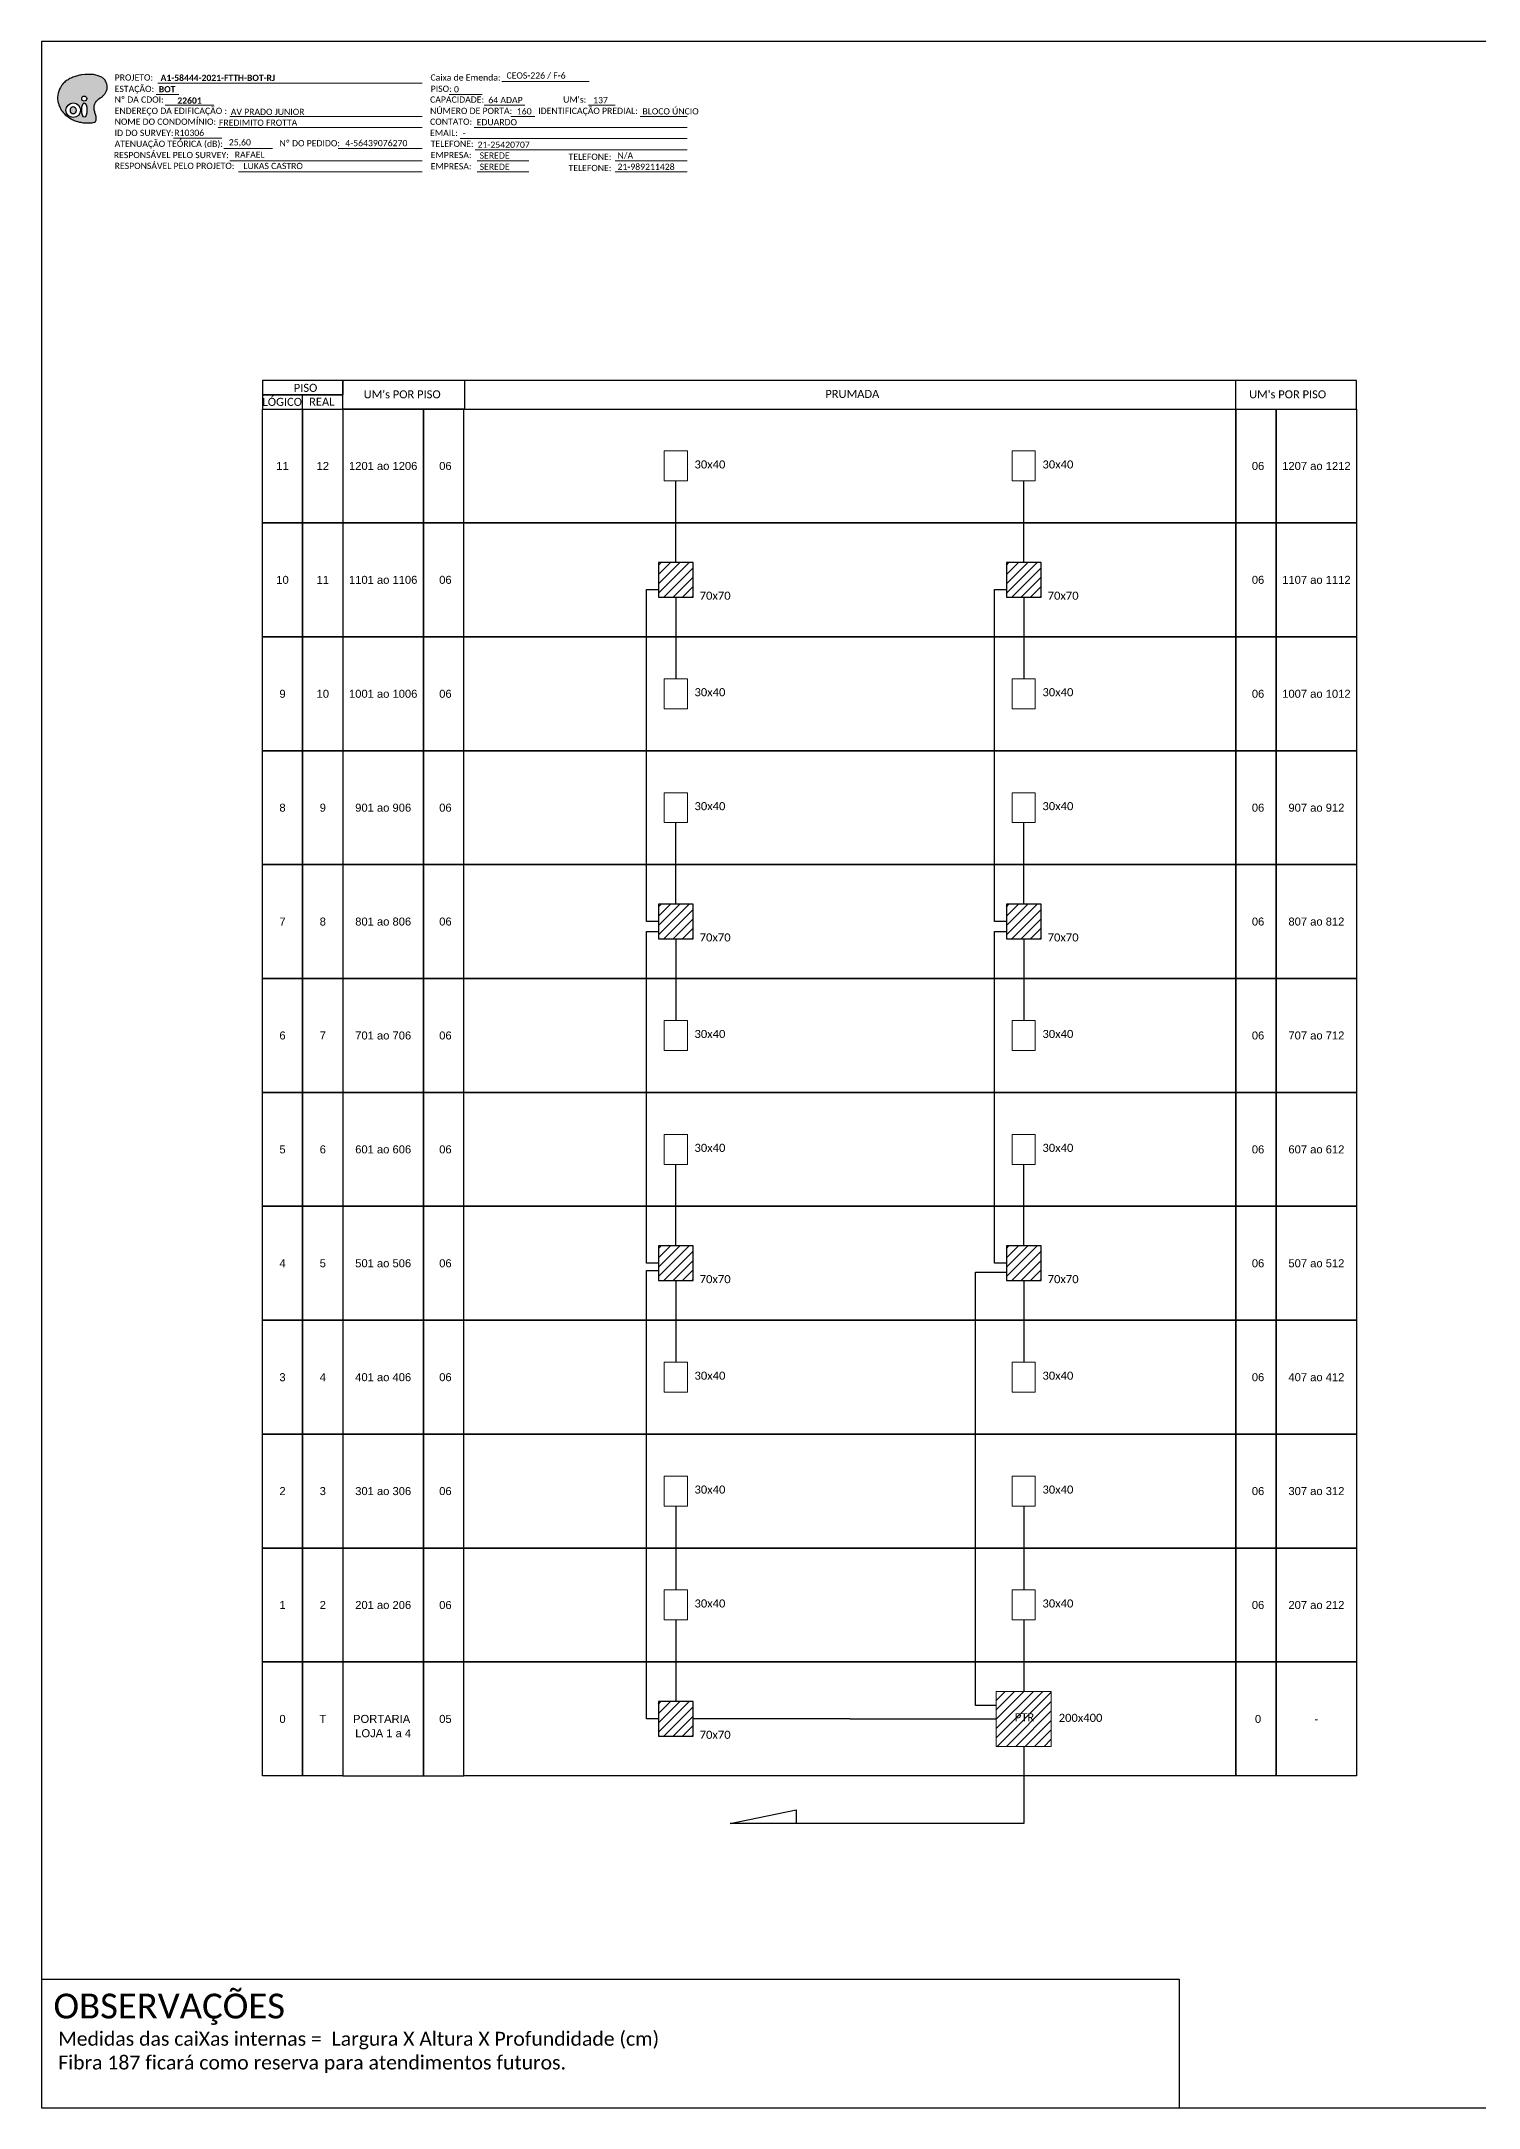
# Model space of a CAD drawing. Extents: x -89 to 2622484776, y -1852823961 to 1299.
# Drawn here: x 910 to 1323, y 705 to 1299 of the extents above; entities that cross this region are included whole.
import ezdxf
from ezdxf.enums import TextEntityAlignment as Align

# ---------------------------------------------------------------- set-up
doc = ezdxf.new("R2010")
doc.units = 0
doc.styles.add('ARIAL', font='arial.ttf')
doc.styles.add('WMF-Calibri0', font='CALIBRI.TTF')
doc.styles.add('WMF-Calibri1', font='CALIBRIB.TTF')

# ---------------------------------------------------------------- blocks, each defined once
blk = doc.blocks.new('OI')
h = blk.add_hatch(color=40)
edge = h.paths.add_edge_path()
edge.add_spline(control_points=[(4.35, -0.67), (3.92, -0.99), (3.26, -1.5), (2.81, -2.59), (2.9, -3.5), (3.06, -4.27), (3.31, -4.85), (3.37, -5.39), (3.4, -5.88), (3.2, -6.4), (2.54, -6.61), (1.65, -6.63), (0.55, -6.67), (-0.56, -6.42), (-1.61, -6.14), (-2.77, -5.61), (-3.92, -4.77), (-4.89, -3.7), (-5.34, -2.65), (-5.6, -1.94), (-5.85, -0.96), (-5.71, 0.47), (-5.1, 2.02), (-4.14, 3.02), (-3.3, 3.61), (-2.37, 4.16), (-1.36, 4.44), (-0.56, 4.7), (0.79, 4.85), (2.24, 4.97), (3.79, 4.57), (4.67, 4.21), (5.44, 3.65), (5.76, 2.99), (6.03, 2.21), (6.01, 1.46), (5.72, 0.64), (5.31, 0.08), (4.88, -0.38), (4.51, -0.55), (4.35, -0.67)], knot_values=[0, 0, 0, 0, 1.60434, 2.417191, 3.427595, 4.282808, 4.776746, 5.304182, 5.888771, 6.258406, 6.858137, 7.79129, 8.986195, 10.124242, 11.187857, 12.242908, 13.953784, 15.414161, 16.515391, 17.349188, 17.675853, 19.552021, 21.515531, 22.568638, 23.63245, 24.621084, 25.782718, 26.745347, 27.142653, 29.870543, 31.004649, 31.921532, 32.709589, 33.801391, 34.042471, 35.192333, 35.971461, 36.628871, 37.254359, 37.836911, 37.836911, 37.836911, 37.836911], degree=3, periodic=0)
h.paths.add_polyline_path([(1.13, -0.87, -1), (-0.04, -0.87, -1)], flags=16)
edge = h.paths.add_edge_path(flags=16)
edge.add_ellipse((0.56, -3.59), major_axis=(-0.02, 1.71), ratio=0.361305, start_angle=0, end_angle=360)
h.paths.add_polyline_path([(-0.36, -3.62, -1), (-3.8, -3.62, -1)], flags=16)
edge = h.paths.add_edge_path(flags=0)
edge.add_ellipse((-2.08, -3.62), major_axis=(0, 0.885), ratio=0.758294, start_angle=0, end_angle=360)
at = {"color": 40}
for centre, radius in [((-2.08, -3.62), 1.72), ((0.54, -0.87), 0.587)]:
    blk.add_circle(centre, radius, dxfattribs=at)
blk.add_ellipse((-2.08, -3.62), major_axis=(0, 0.885), ratio=0.758294, start_param=-3.141592653589792, end_param=3.141592653589792, dxfattribs=at)
blk.add_ellipse((0.56, -3.59), major_axis=(-0.02, 1.71), ratio=0.361305, dxfattribs=at)
at = {"color": 40, "start_tangent": (-0.800898, -0.598801), "end_tangent": (-0.800898, -0.598801)}
blk.add_spline([(4.35, -0.67), (3.2, -1.78), (2.9, -2.54), (2.92, -3.55), (3.12, -4.38), (3.28, -4.85), (3.37, -5.37), (3.35, -5.95), (3.2, -6.29), (2.66, -6.55), (1.73, -6.63), (0.54, -6.62), (-0.58, -6.41), (-1.6, -6.11), (-2.56, -5.67), (-3.95, -4.67), (-4.89, -3.56), (-5.37, -2.56), (-5.64, -1.78), (-5.72, -1.46), (-5.63, 0.42), (-4.84, 2.22), (-4.13, 2.99), (-3.27, 3.62), (-2.4, 4.09), (-1.3, 4.47), (-0.37, 4.72), (0.02, 4.77), (2.75, 4.8), (3.85, 4.53), (4.69, 4.16), (5.31, 3.68), (5.85, 2.73), (5.93, 2.5), (5.94, 1.35), (5.67, 0.62), (5.29, 0.08), (4.84, -0.36), (4.35, -0.67)], degree=3, dxfattribs=at)
blk = doc.blocks.new('CARIMBO')
at = {"color": 7, "lineweight": 0}
for points in [[(35.66, -16.79), (111.64, -16.79)], [(134.48, -16.3), (159.61, -16.3)], [(35.15, -20.06), (41.7, -20.06)], [(37.81, -23.14), (51.75, -23.14)], [(119.43, -20.02), (128.92, -20.02)], [(129.48, -23.14), (141.1, -23.14)], [(159.42, -23.14), (167.09, -23.14)], [(52.97, -29.48), (111.64, -29.48)], [(56.38, -26.37), (111.64, -26.37)], [(126.6, -29.48), (187.83, -29.48)], [(137.07, -26.37), (144.01, -26.37)], [(174.24, -26.37), (187.8, -26.37)], [(40.13, -32.55), (54.07, -32.55)], [(54.67, -35.52), (68.61, -35.52)], [(122.56, -32.72), (187.83, -32.72)], [(56.38, -39.07), (111.64, -39.07)], [(126.84, -35.96), (187.83, -35.96)], [(127.45, -39.07), (142.25, -39.07)], [(167.06, -39.07), (187.83, -39.07)], [(58.87, -42.31), (111.64, -42.31)], [(127.45, -42.31), (142.25, -42.31)], [(167.06, -42.31), (187.83, -42.31)]]:
    blk.add_lwpolyline(points, dxfattribs=at)
at = {"color": 7, "xscale": 1.213923925163967, "yscale": 1.213923925163967, "zscale": 1.213923925163967, "rotation": 0.1532896023949059}
blk.add_blockref('OI', (13.86, -20.16), dxfattribs=at)
at = {"color": 7, "lineweight": 0, "style": 'WMF-Calibri0'}
for s, height, p in [('PROJETO:', 1.793, (23.26, -16.04)), ('ESTAÇÃO:', 1.793, (23.26, -19.32)), ('Caixa de Emenda:', 1.7927, (114.02, -16.04)), ('PISO:', 1.793, (114.09, -19.28)), ('ENDEREÇO DA EDIFICAÇÃO :', 1.7927, (23.26, -25.63)), ('Nº DA CDOI:', 1.7927, (23.26, -22.39)), ('CAPACIDADE:', 1.7927, (113.91, -22.39)), ('NÚMERO DE PORTA:', 1.7927, (113.91, -25.63)), ('IDENTIFICAÇÃO PREDIAL:', 1.7927, (144.99, -25.63)), ("UM's:", 1.793, (152.15, -22.39)), ('NOME DO CONDOMÍNIO:', 1.7927, (23.26, -28.74)), ('CONTATO:', 1.793, (113.91, -28.74)), ('ATENUAÇÃO TEÓRICA (dB):', 1.7927, (23.26, -35.09)), ('ID DO SURVEY:', 1.7927, (23.26, -31.97)), ('EMAIL:', 1.793, (113.91, -31.97)), ('TELEFONE:', 1.793, (114.09, -35.09)), ('RESPONSÁVEL PELO SURVEY:', 1.7927, (23.02, -38.32)), ('RESPONSÁVEL PELO PROJETO:', 1.7927, (23.26, -41.44)), ('EMPRESA:', 1.793, (114.09, -38.32)), ('EMPRESA:', 1.793, (114.09, -41.56)), ('TELEFONE:', 1.793, (153.7, -38.83)), ('TELEFONE:', 1.793, (153.7, -42.06))]:
    blk.add_text(s, height=height, dxfattribs=at).set_placement(p)
at = {"color": 7, "lineweight": 0, "flags": 8}
for tag, p, style in [('EST', (35.94, -19.41), 'WMF-Calibri1'), ('PROJ', (36.46, -16.13), 'WMF-Calibri1'), ('PISO_PTR', (120.78, -19.42), 'WMF-Calibri0'), ('CEOS-XX', (135.87, -15.46), 'WMF-Calibri0'), ('CAPAC.', (130.66, -22.52), 'WMF-Calibri0'), ("UC'S", (160.78, -22.54), 'WMF-Calibri0'), ('NOME_DO_COND.', (53.23, -29.02), 'WMF-Calibri0'), ('LOGRADOURO', (56.65, -25.91), 'WMF-Calibri0'), ('NOME_DO_CONTATO', (127.3, -28.89), 'WMF-Calibri0'), ('N°', (138.85, -25.77), 'WMF-Calibri0'), ('N°PREDIO', (174.94, -25.77), 'WMF-Calibri0'), ('_ID_', (40.39, -31.94), 'WMF-Calibri0'), ('O_POTEN', (56.06, -34.68), 'WMF-Calibri0'), ('EMAIL', (123.26, -32.12), 'WMF-Calibri0'), ('TELEFONE', (127.55, -35.36), 'WMF-Calibri0'), ('RES_SURVEY', (57.78, -38.23), 'WMF-Calibri0'), ('RES_PROJ', (60.27, -41.47), 'WMF-Calibri0'), ('EMP_RESP_SURVEY', (128.16, -38.47), 'WMF-Calibri0'), ('EMP_RESP_PROJ', (128.16, -41.71), 'WMF-Calibri0'), ('CONT_RESP_SURVEY', (167.76, -38.47), 'WMF-Calibri0'), ('CONT_RESP_PROJ', (167.76, -41.71), 'WMF-Calibri0')]:
    blk.add_attdef(tag, p, '', height=1.79, dxfattribs=dict(at, style=style))
at = {"color": 7, "lineweight": 0, "style": 'WMF-Calibri1', "flags": 8}
blk.add_attdef("N° CDO'S", text='', height=1.79, dxfattribs=at).set_placement((44.78, -22.68), align=Align.CENTER)

msp = doc.modelspace()

# ---------------------------------------------------------------- hatches: boundary and pattern name
h = msp.add_hatch()
h.set_pattern_fill('ANSI31', color=1, scale=0.6)
h.set_pattern_definition([(45, (-190.055, 170.6281), (-1.3470384, 1.3470384), [])])
h.paths.add_polyline_path([(1086.84, 1139.22), (1096.84, 1139.22), (1096.84, 1149.22), (1086.84, 1149.22)])
h = msp.add_hatch()
h.set_pattern_fill('ANSI31', color=1, scale=0.6)
h.set_pattern_definition([(45, (-90.055, 170.6281), (-1.3470384, 1.3470384), [])])
h.paths.add_polyline_path([(1186.84, 1139.22), (1196.84, 1139.22), (1196.84, 1149.22), (1186.84, 1149.22)])
h = msp.add_hatch()
h.set_pattern_fill('ANSI31', color=1, scale=0.6)
h.set_pattern_definition([(45, (-190.055, 72.3969), (-1.3470384, 1.3470384), [])])
h.paths.add_polyline_path([(1086.84, 1040.99), (1096.84, 1040.99), (1096.84, 1050.99), (1086.84, 1050.99)])
h = msp.add_hatch()
h.set_pattern_fill('ANSI31', color=1, scale=0.6)
h.set_pattern_definition([(45, (-90.055, 72.3969), (-1.3470384, 1.3470384), [])])
h.paths.add_polyline_path([(1186.84, 1040.99), (1196.84, 1040.99), (1196.84, 1050.99), (1186.84, 1050.99)])
h = msp.add_hatch()
h.set_pattern_fill('ANSI31', color=1, scale=0.6)
h.set_pattern_definition([(45, (-190.055, -25.8344), (-1.3470384, 1.3470384), [])])
h.paths.add_polyline_path([(1086.84, 942.76), (1096.84, 942.76), (1096.84, 952.76), (1086.84, 952.76)])
h = msp.add_hatch()
h.set_pattern_fill('ANSI31', color=1, scale=0.6)
h.set_pattern_definition([(45, (-90.055, -25.8344), (-1.3470384, 1.3470384), [])])
h.paths.add_polyline_path([(1186.84, 942.76), (1196.84, 942.76), (1196.84, 952.76), (1186.84, 952.76)])
h = msp.add_hatch()
h.set_pattern_fill('ANSI31', color=1, scale=0.6)
h.set_pattern_definition([(45, (-190.055, -156.8093), (-1.3470384, 1.3470384), [])])
h.paths.add_polyline_path([(1086.84, 811.78), (1096.84, 811.78), (1096.84, 821.78), (1086.84, 821.78)])
h = msp.add_hatch()
h.set_pattern_fill('ANSI31', color=1, scale=0.6)
h.set_pattern_definition([(45, (561.7806, 3457.0917), (-1.3470384, 1.3470384), [])])
h.paths.add_polyline_path([(1199.74, 808.88), (1199.74, 824.68), (1183.93, 824.68), (1183.93, 808.88)])
h.paths.add_polyline_path([(1188.67, 815.51), (1195.47, 815.51), (1195.47, 818.99), (1188.67, 818.99)], flags=24)

# ---------------------------------------------------------------- linework, layer by layer
for points in [[(909.5, 705.02), (1748.06, 705.02), (1748.06, 1299.02), (909.5, 1299.02), (909.5, 705.02)], [(996.17, 1193.33), (1287.5, 1193.33), (1287.5, 1201.56), (996.17, 1201.56), (996.17, 1201.56), (996.17, 1197.45)], [(1031.23, 1193.33), (1031.23, 1201.56)], [(1252.77, 1193.33), (1252.77, 1201.56)], [(984.6, 1193.33), (984.6, 1197.45)]]:
    msp.add_lwpolyline(points)
at = {"color": 7, "lineweight": 0}
msp.add_lwpolyline([(994.81, 1268.26), (1018.96, 1268.26)], dxfattribs=at)
for points in [[(973.03, 1197.45), (996.17, 1197.45), (996.17, 1201.56), (973.03, 1201.56)], [(973.03, 1193.33), (996.17, 1193.33), (996.17, 1197.45), (973.03, 1197.45)], [(973.03, 1193.33), (984.6, 1193.33), (984.6, 1160.59), (973.03, 1160.59)], [(984.6, 1193.33), (996.17, 1193.33), (996.17, 1160.59), (984.6, 1160.59)], [(1019.32, 1193.33), (996.17, 1193.33), (996.17, 1160.59), (1019.32, 1160.59)], [(1030.89, 1193.33), (1019.32, 1193.33), (1019.32, 1160.59), (1030.89, 1160.59)], [(1030.89, 1193.33), (1252.78, 1193.33), (1252.78, 1160.59), (1030.89, 1160.59)], [(1252.78, 1193.33), (1264.35, 1193.33), (1264.35, 1160.59), (1252.78, 1160.59)], [(1264.35, 1193.33), (1287.5, 1193.33), (1287.5, 1160.59), (1264.35, 1160.59)], [(973.03, 1160.59), (984.6, 1160.59), (984.6, 1127.85), (973.03, 1127.85)], [(984.6, 1160.59), (996.17, 1160.59), (996.17, 1127.85), (984.6, 1127.85)], [(984.6, 1160.59), (996.17, 1160.59), (996.17, 1127.85), (984.6, 1127.85)], [(1019.32, 1160.59), (996.17, 1160.59), (996.17, 1127.85), (1019.32, 1127.85)], [(1030.89, 1160.59), (1019.32, 1160.59), (1019.32, 1127.85), (1030.89, 1127.85)], [(1030.89, 1160.59), (1252.78, 1160.59), (1252.78, 1127.85), (1030.89, 1127.85)], [(1252.78, 1160.59), (1264.35, 1160.59), (1264.35, 1127.85), (1252.78, 1127.85)], [(1264.35, 1160.59), (1287.5, 1160.59), (1287.5, 1127.85), (1264.35, 1127.85)], [(973.03, 1127.85), (984.6, 1127.85), (984.6, 1095.1), (973.03, 1095.1)], [(984.6, 1127.85), (996.17, 1127.85), (996.17, 1095.1), (984.6, 1095.1)], [(984.6, 1127.85), (996.17, 1127.85), (996.17, 1095.1), (984.6, 1095.1)], [(1019.32, 1127.85), (996.17, 1127.85), (996.17, 1095.1), (1019.32, 1095.1)], [(1030.89, 1127.85), (1019.32, 1127.85), (1019.32, 1095.1), (1030.89, 1095.1)], [(1030.89, 1127.85), (1252.78, 1127.85), (1252.78, 1095.1), (1030.89, 1095.1)], [(1252.78, 1127.85), (1264.35, 1127.85), (1264.35, 1095.1), (1252.78, 1095.1)], [(1264.35, 1127.85), (1287.5, 1127.85), (1287.5, 1095.1), (1264.35, 1095.1)], [(973.03, 1095.1), (984.6, 1095.1), (984.6, 1062.36), (973.03, 1062.36)], [(984.6, 1095.1), (996.17, 1095.1), (996.17, 1062.36), (984.6, 1062.36)], [(984.6, 1095.1), (996.17, 1095.1), (996.17, 1062.36), (984.6, 1062.36)], [(1019.32, 1095.1), (996.17, 1095.1), (996.17, 1062.36), (1019.32, 1062.36)], [(1030.89, 1095.1), (1019.32, 1095.1), (1019.32, 1062.36), (1030.89, 1062.36)], [(1030.89, 1095.1), (1252.78, 1095.1), (1252.78, 1062.36), (1030.89, 1062.36)], [(1252.78, 1095.1), (1264.35, 1095.1), (1264.35, 1062.36), (1252.78, 1062.36)], [(1264.35, 1095.1), (1287.5, 1095.1), (1287.5, 1062.36), (1264.35, 1062.36)], [(973.03, 1062.36), (984.6, 1062.36), (984.6, 1029.62), (973.03, 1029.62)], [(984.6, 1062.36), (996.17, 1062.36), (996.17, 1029.62), (984.6, 1029.62)], [(984.6, 1062.36), (996.17, 1062.36), (996.17, 1029.62), (984.6, 1029.62)], [(1019.32, 1062.36), (996.17, 1062.36), (996.17, 1029.62), (1019.32, 1029.62)], [(1030.89, 1062.36), (1019.32, 1062.36), (1019.32, 1029.62), (1030.89, 1029.62)], [(1030.89, 1062.36), (1252.78, 1062.36), (1252.78, 1029.62), (1030.89, 1029.62)], [(1252.78, 1062.36), (1264.35, 1062.36), (1264.35, 1029.62), (1252.78, 1029.62)], [(1264.35, 1062.36), (1287.5, 1062.36), (1287.5, 1029.62), (1264.35, 1029.62)], [(973.03, 1029.62), (984.6, 1029.62), (984.6, 996.87), (973.03, 996.87)], [(984.6, 1029.62), (996.17, 1029.62), (996.17, 996.87), (984.6, 996.87)], [(984.6, 1029.62), (996.17, 1029.62), (996.17, 996.87), (984.6, 996.87)], [(1019.32, 1029.62), (996.17, 1029.62), (996.17, 996.87), (1019.32, 996.87)], [(1030.89, 1029.62), (1019.32, 1029.62), (1019.32, 996.87), (1030.89, 996.87)], [(1030.89, 1029.62), (1252.78, 1029.62), (1252.78, 996.87), (1030.89, 996.87)], [(1252.78, 1029.62), (1264.35, 1029.62), (1264.35, 996.87), (1252.78, 996.87)], [(1264.35, 1029.62), (1287.5, 1029.62), (1287.5, 996.87), (1264.35, 996.87)], [(973.03, 996.87), (984.6, 996.87), (984.6, 964.13), (973.03, 964.13)], [(984.6, 996.87), (996.17, 996.87), (996.17, 964.13), (984.6, 964.13)], [(984.6, 996.87), (996.17, 996.87), (996.17, 964.13), (984.6, 964.13)], [(1019.32, 996.87), (996.17, 996.87), (996.17, 964.13), (1019.32, 964.13)], [(1030.89, 996.87), (1019.32, 996.87), (1019.32, 964.13), (1030.89, 964.13)], [(1030.89, 996.87), (1252.78, 996.87), (1252.78, 964.13), (1030.89, 964.13)], [(1252.78, 996.87), (1264.35, 996.87), (1264.35, 964.13), (1252.78, 964.13)], [(1264.35, 996.87), (1287.5, 996.87), (1287.5, 964.13), (1264.35, 964.13)], [(973.03, 964.13), (984.6, 964.13), (984.6, 931.38), (973.03, 931.38)], [(984.6, 964.13), (996.17, 964.13), (996.17, 931.38), (984.6, 931.38)], [(984.6, 964.13), (996.17, 964.13), (996.17, 931.38), (984.6, 931.38)], [(1019.32, 964.13), (996.17, 964.13), (996.17, 931.38), (1019.32, 931.38)], [(1030.89, 964.13), (1019.32, 964.13), (1019.32, 931.38), (1030.89, 931.38)], [(1030.89, 964.13), (1252.78, 964.13), (1252.78, 931.38), (1030.89, 931.38)], [(1252.78, 964.13), (1264.35, 964.13), (1264.35, 931.38), (1252.78, 931.38)], [(1264.35, 964.13), (1287.5, 964.13), (1287.5, 931.38), (1264.35, 931.38)], [(973.03, 931.38), (984.6, 931.38), (984.6, 898.64), (973.03, 898.64)], [(984.6, 931.38), (996.17, 931.38), (996.17, 898.64), (984.6, 898.64)], [(984.6, 931.38), (996.17, 931.38), (996.17, 898.64), (984.6, 898.64)], [(1019.32, 931.38), (996.17, 931.38), (996.17, 898.64), (1019.32, 898.64)], [(1030.89, 931.38), (1019.32, 931.38), (1019.32, 898.64), (1030.89, 898.64)], [(1030.89, 931.38), (1252.78, 931.38), (1252.78, 898.64), (1030.89, 898.64)], [(1252.78, 931.38), (1264.35, 931.38), (1264.35, 898.64), (1252.78, 898.64)], [(1264.35, 931.38), (1287.5, 931.38), (1287.5, 898.64), (1264.35, 898.64)], [(973.03, 898.64), (984.6, 898.64), (984.6, 865.9), (973.03, 865.9)], [(984.6, 898.64), (996.17, 898.64), (996.17, 865.9), (984.6, 865.9)], [(984.6, 898.64), (996.17, 898.64), (996.17, 865.9), (984.6, 865.9)], [(1019.32, 898.64), (996.17, 898.64), (996.17, 865.9), (1019.32, 865.9)], [(1030.89, 898.64), (1019.32, 898.64), (1019.32, 865.9), (1030.89, 865.9)], [(1030.89, 898.64), (1252.78, 898.64), (1252.78, 865.9), (1030.89, 865.9)], [(1252.78, 898.64), (1264.35, 898.64), (1264.35, 865.9), (1252.78, 865.9)], [(1264.35, 898.64), (1287.5, 898.64), (1287.5, 865.9), (1264.35, 865.9)], [(973.03, 865.9), (984.6, 865.9), (984.6, 833.15), (973.03, 833.15)], [(984.6, 865.9), (996.17, 865.9), (996.17, 833.15), (984.6, 833.15)], [(984.6, 865.9), (996.17, 865.9), (996.17, 833.15), (984.6, 833.15)], [(1019.32, 865.9), (996.17, 865.9), (996.17, 833.15), (1019.32, 833.15)], [(1030.89, 865.9), (1019.32, 865.9), (1019.32, 833.15), (1030.89, 833.15)], [(1030.89, 865.9), (1252.78, 865.9), (1252.78, 833.15), (1030.89, 833.15)], [(1252.78, 865.9), (1264.35, 865.9), (1264.35, 833.15), (1252.78, 833.15)], [(1264.35, 865.9), (1287.5, 865.9), (1287.5, 833.15), (1264.35, 833.15)], [(973.03, 833.15), (984.6, 833.15), (984.6, 800.41), (973.03, 800.41)], [(984.6, 833.15), (996.17, 833.15), (996.17, 800.41), (984.6, 800.41)], [(984.6, 833.15), (996.17, 833.15), (996.17, 800.41), (984.6, 800.41)], [(1019.32, 833.15), (996.17, 833.15), (996.17, 800.41), (1019.32, 800.41)], [(1030.89, 833.15), (1019.32, 833.15), (1019.32, 800.41), (1030.89, 800.41)], [(1030.89, 833.15), (1252.78, 833.15), (1252.78, 800.41), (1030.89, 800.41)], [(1252.78, 833.15), (1264.35, 833.15), (1264.35, 800.41), (1252.78, 800.41)], [(1264.35, 833.15), (1287.5, 833.15), (1287.5, 800.41), (1264.35, 800.41)]]:
    msp.add_lwpolyline(points, close=True)
at = {"color": 0, "lineweight": 0}
for points in [[(1088.53, 1181.27), (1095.15, 1181.27), (1095.15, 1172.65), (1088.53, 1172.65)], [(1188.53, 1181.27), (1195.15, 1181.27), (1195.15, 1172.65), (1188.53, 1172.65)], [(1088.53, 1115.78), (1095.15, 1115.78), (1095.15, 1107.16), (1088.53, 1107.16)], [(1188.53, 1115.78), (1195.15, 1115.78), (1195.15, 1107.16), (1188.53, 1107.16)], [(1088.53, 1083.04), (1095.15, 1083.04), (1095.15, 1074.42), (1088.53, 1074.42)], [(1188.53, 1083.04), (1195.15, 1083.04), (1195.15, 1074.42), (1188.53, 1074.42)], [(1088.53, 1017.55), (1095.15, 1017.55), (1095.15, 1008.93), (1088.53, 1008.93)], [(1188.53, 1017.55), (1195.15, 1017.55), (1195.15, 1008.93), (1188.53, 1008.93)], [(1088.53, 984.81), (1095.15, 984.81), (1095.15, 976.19), (1088.53, 976.19)], [(1188.53, 984.81), (1195.15, 984.81), (1195.15, 976.19), (1188.53, 976.19)], [(1088.53, 919.32), (1095.15, 919.32), (1095.15, 910.7), (1088.53, 910.7)], [(1188.53, 919.32), (1195.15, 919.32), (1195.15, 910.7), (1188.53, 910.7)], [(1088.53, 886.58), (1095.15, 886.58), (1095.15, 877.96), (1088.53, 877.96)], [(1188.53, 886.58), (1195.15, 886.58), (1195.15, 877.96), (1188.53, 877.96)], [(1088.53, 853.84), (1095.15, 853.84), (1095.15, 845.22), (1088.53, 845.22)], [(1188.53, 853.84), (1195.15, 853.84), (1195.15, 845.22), (1188.53, 845.22)]]:
    msp.add_lwpolyline(points, close=True, dxfattribs=at)
at = {"color": 3, "ltscale": 0.5}
for points in [[(1091.84, 1149.22), (1091.84, 1172.65)], [(1191.84, 1149.22), (1191.84, 1172.65)], [(1086.84, 1045.99), (1083.45, 1045.99), (1083.45, 1141.4), (1086.84, 1141.4)], [(1186.84, 1045.99), (1183.45, 1045.99), (1183.45, 1141.4), (1186.84, 1141.4)], [(1091.84, 1139.22), (1091.84, 1115.78)], [(1191.84, 1139.22), (1191.84, 1115.78)], [(1091.84, 1050.99), (1091.84, 1074.42)], [(1191.84, 1050.99), (1191.84, 1074.42)], [(1086.84, 947.76), (1083.45, 947.76), (1083.45, 1043.17), (1086.84, 1043.17)], [(1091.84, 1040.99), (1091.84, 1017.55)], [(1186.84, 947.76), (1183.45, 947.76), (1183.45, 1043.17), (1186.84, 1043.17)], [(1191.84, 1040.99), (1191.84, 1017.55)], [(1091.84, 952.76), (1091.84, 976.19)], [(1191.84, 952.76), (1191.84, 976.19)], [(1086.84, 816.78), (1083.45, 816.78), (1083.45, 945.67), (1086.84, 945.67)], [(1183.93, 820.67), (1177.95, 820.67), (1177.95, 945.17), (1183.45, 945.17), (1186.84, 945.17)], [(1091.84, 942.76), (1091.84, 919.32)], [(1191.84, 942.76), (1191.84, 919.32)], [(1091.84, 877.96), (1091.84, 853.84)], [(1191.84, 877.96), (1191.84, 853.84)], [(1091.84, 845.22), (1091.84, 821.78)], [(1191.84, 845.22), (1191.84, 824.68)], [(1141.84, 816.78), (1096.84, 816.78)], [(1141.84, 816.78), (1183.93, 816.78)], [(1191.84, 808.88), (1191.84, 786.67), (1107.45, 786.67), (1126.45, 790.67), (1126.45, 786.67)]]:
    msp.add_lwpolyline(points, dxfattribs=at)
at = {"color": 1}
for points in [[(1086.84, 1139.22), (1096.84, 1139.22), (1096.84, 1149.22), (1086.84, 1149.22)], [(1186.84, 1139.22), (1196.84, 1139.22), (1196.84, 1149.22), (1186.84, 1149.22)], [(1086.84, 1040.99), (1096.84, 1040.99), (1096.84, 1050.99), (1086.84, 1050.99)], [(1186.84, 1040.99), (1196.84, 1040.99), (1196.84, 1050.99), (1186.84, 1050.99)], [(1086.84, 942.76), (1096.84, 942.76), (1096.84, 952.76), (1086.84, 952.76)], [(1186.84, 942.76), (1196.84, 942.76), (1196.84, 952.76), (1186.84, 952.76)], [(1086.84, 811.78), (1096.84, 811.78), (1096.84, 821.78), (1086.84, 821.78)]]:
    msp.add_lwpolyline(points, close=True, dxfattribs=at)
at = {"color": 1, "lineweight": 0}
msp.add_lwpolyline([(1183.93, 824.68), (1199.74, 824.68), (1199.74, 808.88), (1183.93, 808.88)], close=True, dxfattribs=at)
at = {"color": 7}
msp.add_lwpolyline([(909.57, 742), (1236.53, 742), (1236.53, 705.02)], dxfattribs=at)

# ---------------------------------------------------------------- block references
ref = msp.add_blockref('CARIMBO', (907.31, 1303.77))
ref.add_attrib('PROJ', 'A1-58444-2021-FTTH-BOT-RJ', (943.77, 1287.63), dxfattribs={"color": 7, "lineweight": 0, "height": 1.7927, "style": 'WMF-Calibri1'})
ref.add_attrib('EST', 'BOT', (943.25, 1284.35), dxfattribs={"color": 7, "lineweight": 0, "height": 1.793, "style": 'WMF-Calibri1'})
ref.add_attrib("N° CDO'S", '22601', dxfattribs={"color": 7, "lineweight": 0, "height": 1.793, "style": 'WMF-Calibri1'}).set_placement((952.09, 1281.09), align=Align.CENTER)
ref.add_attrib('LOGRADOURO', 'AV PRADO JUNIOR', (963.95, 1277.86), dxfattribs={"color": 7, "lineweight": 0, "height": 1.7927, "style": 'WMF-Calibri0'})
ref.add_attrib('NOME_DO_COND.', 'FREDIMITO FROTTA', (960.54, 1274.74), dxfattribs={"color": 7, "lineweight": 0, "height": 1.7927, "style": 'WMF-Calibri0'})
ref.add_attrib('_ID_', 'R10306', (947.7, 1271.83), dxfattribs={"color": 7, "lineweight": 0, "height": 1.793, "style": 'WMF-Calibri0'})
ref.add_attrib('O_POTEN', '25,60', (963.37, 1269.09), dxfattribs={"color": 7, "lineweight": 0, "height": 1.793, "style": 'WMF-Calibri0'})
ref.add_attrib('RES_SURVEY', 'RAFAEL', (965.09, 1265.54), dxfattribs={"color": 7, "lineweight": 0, "height": 1.793, "style": 'WMF-Calibri0'})
ref.add_attrib('RES_PROJ', 'LUKAS CASTRO', (967.58, 1262.3), dxfattribs={"color": 7, "lineweight": 0, "height": 1.7927, "style": 'WMF-Calibri0'})
ref.add_attrib('CEOS-XX', 'CEOS-226 / F-6', (1043.18, 1288.31), dxfattribs={"color": 7, "lineweight": 0, "height": 1.7927, "style": 'WMF-Calibri0'})
ref.add_attrib('CAPAC.', '64 ADAP', (1037.96, 1281.25), dxfattribs={"color": 7, "lineweight": 0, "height": 1.793, "style": 'WMF-Calibri0'})
ref.add_attrib("UC'S", '137', (1068.08, 1281.23), dxfattribs={"color": 7, "lineweight": 0, "height": 1.793, "style": 'WMF-Calibri0'})
ref.add_attrib('PISO_PTR', '0', (1028.09, 1284.34), dxfattribs={"color": 7, "lineweight": 0, "height": 1.79, "style": 'WMF-Calibri0'})
ref.add_attrib('N°', '160', (1046.15, 1278), dxfattribs={"color": 7, "lineweight": 0, "height": 1.793, "style": 'WMF-Calibri0'})
ref.add_attrib('N°PREDIO', 'BLOCO ÚNCIO', (1082.25, 1278), dxfattribs={"color": 7, "lineweight": 0, "height": 1.7927, "style": 'WMF-Calibri0'})
ref.add_attrib('NOME_DO_CONTATO', 'EDUARDO', (1034.61, 1274.88), dxfattribs={"color": 7, "lineweight": 0, "height": 1.793, "style": 'WMF-Calibri0'})
ref.add_attrib('EMAIL', '-', (1030.57, 1271.65), dxfattribs={"color": 7, "lineweight": 0, "height": 1.79, "style": 'WMF-Calibri0'})
ref.add_attrib('TELEFONE', '21-25420707', (1034.86, 1268.41), dxfattribs={"color": 7, "lineweight": 0, "height": 1.7927, "style": 'WMF-Calibri0'})
ref.add_attrib('EMP_RESP_SURVEY', 'SEREDE', (1035.46, 1265.3), dxfattribs={"color": 7, "lineweight": 0, "height": 1.793, "style": 'WMF-Calibri0'})
ref.add_attrib('EMP_RESP_PROJ', 'SEREDE', (1035.46, 1262.06), dxfattribs={"color": 7, "lineweight": 0, "height": 1.793, "style": 'WMF-Calibri0'})
ref.add_attrib('CONT_RESP_SURVEY', 'N/A', (1075.07, 1265.3), dxfattribs={"color": 7, "lineweight": 0, "height": 1.793, "style": 'WMF-Calibri0'})
ref.add_attrib('CONT_RESP_PROJ', '21-989211428', (1075.07, 1262.06), dxfattribs={"color": 7, "lineweight": 0, "height": 1.7927, "style": 'WMF-Calibri0'})

# ---------------------------------------------------------------- texts
at = {"color": 7, "lineweight": 0, "style": 'WMF-Calibri0'}
msp.add_text('Nº DO PEDIDO:', height=1.7927, dxfattribs=at).set_placement((977.94, 1268.84))
at = {"style": 'WMF-Calibri0'}
for s, height, p in [('     PISO', 2.3, (977.99, 1198.26)), ('  LÓGICO', 2.3, (971.45, 1194.23)), ('    REAL', 2.3, (983.21, 1194.28)), ("UM's POR PISO", 2.3, (1002.13, 1196.4)), ('PRUMADA', 2.3, (1134.8, 1196.51)), ("UM's POR PISO", 2.3, (1256.6, 1196.4)), ('30x40', 2.317, (1097.2, 1176.24)), ('30x40', 2.317, (1197.2, 1176.24)), ('70x70', 2.317, (1098.7, 1138.5)), ('70x70', 2.317, (1198.7, 1138.5)), ('30x40', 2.317, (1097.2, 1110.76)), ('30x40', 2.317, (1197.2, 1110.76)), ('30x40', 2.317, (1097.2, 1078.01)), ('30x40', 2.317, (1197.2, 1078.01)), ('70x70', 2.317, (1098.7, 1040.27)), ('70x70', 2.317, (1198.7, 1040.27)), ('30x40', 2.317, (1097.2, 1012.52)), ('30x40', 2.317, (1197.2, 1012.52)), ('30x40', 2.317, (1097.2, 979.78)), ('30x40', 2.317, (1197.2, 979.78)), ('70x70', 2.317, (1098.7, 942.04)), ('70x70', 2.317, (1198.7, 942.04)), ('30x40', 2.317, (1097.2, 914.29)), ('30x40', 2.317, (1197.2, 914.29)), ('30x40', 2.317, (1097.2, 881.55)), ('30x40', 2.317, (1197.2, 881.55)), ('30x40', 2.317, (1097.2, 848.81)), ('30x40', 2.317, (1197.2, 848.81)), ('PTR', 2.317, (1189.25, 816.1)), ('200x400', 2.317, (1201.88, 815.93)), ('70x70', 2.317, (1098.7, 811.06))]:
    msp.add_text(s, height=height, dxfattribs=at).set_placement(p)
at = {"style": 'ARIAL'}
for s, p in [('11', (978.81, 1176.96)), ('12', (990.39, 1176.96)), ('1201 ao 1206', (1007.74, 1176.96)), ('06', (1025.63, 1176.96)), ('06', (1259.16, 1176.96)), ('1207 ao 1212', (1275.93, 1176.96)), ('10', (978.81, 1144.22)), ('11', (990.39, 1144.22)), ('1101 ao 1106', (1007.74, 1144.22)), ('06', (1025.63, 1144.22)), ('06', (1259.16, 1144.22)), ('1107 ao 1112', (1275.93, 1144.22)), ('9', (978.81, 1111.47)), ('10', (990.39, 1111.47)), ('1001 ao 1006', (1007.74, 1111.47)), ('06', (1025.63, 1111.47)), ('06', (1259.16, 1111.47)), ('1007 ao 1012', (1275.93, 1111.47)), ('8', (978.81, 1078.73)), ('9', (990.39, 1078.73)), ('901 ao 906', (1007.74, 1078.73)), ('06', (1025.63, 1078.73)), ('06', (1259.16, 1078.73)), ('907 ao 912', (1275.93, 1078.73)), ('7', (978.81, 1045.99)), ('8', (990.39, 1045.99)), ('801 ao 806', (1007.74, 1045.99)), ('06', (1025.63, 1045.99)), ('06', (1259.16, 1045.99)), ('807 ao 812', (1275.93, 1045.99)), ('6', (978.81, 1013.24)), ('7', (990.39, 1013.24)), ('701 ao 706', (1007.74, 1013.24)), ('06', (1025.63, 1013.24)), ('06', (1259.16, 1013.24)), ('707 ao 712', (1275.93, 1013.24)), ('5', (978.81, 980.5)), ('6', (990.39, 980.5)), ('601 ao 606', (1007.74, 980.5)), ('06', (1025.63, 980.5)), ('06', (1259.16, 980.5)), ('607 ao 612', (1275.93, 980.5)), ('4', (978.81, 947.76)), ('5', (990.39, 947.76)), ('501 ao 506', (1007.74, 947.76)), ('06', (1025.63, 947.76)), ('06', (1259.16, 947.76)), ('507 ao 512', (1275.93, 947.76)), ('3', (978.81, 915.01)), ('4', (990.39, 915.01)), ('401 ao 406', (1007.74, 915.01)), ('06', (1025.63, 915.01)), ('06', (1259.16, 915.01)), ('407 ao 412', (1275.93, 915.01)), ('2', (978.81, 882.27)), ('3', (990.39, 882.27)), ('301 ao 306', (1007.74, 882.27)), ('06', (1025.63, 882.27)), ('06', (1259.16, 882.27)), ('307 ao 312', (1275.93, 882.27)), ('1', (978.81, 849.53)), ('2', (990.39, 849.53)), ('201 ao 206', (1007.74, 849.53)), ('06', (1025.63, 849.53)), ('06', (1259.16, 849.53)), ('207 ao 212', (1275.93, 849.53)), ('0', (978.81, 816.78)), ('T', (990.39, 816.78)), ('PORTARIA ', (1007.74, 816.78)), ('LOJA 1 a 4', (1007.74, 812.67)), ('05', (1025.63, 816.78)), ('0', (1259.16, 816.78)), ('-', (1275.93, 816.78))]:
    msp.add_text(s, height=2.3, dxfattribs=at).set_placement(p, align=Align.MIDDLE_CENTER)
at = {"color": 7, "style": 'WMF-Calibri0'}
msp.add_text('OBSERVAÇÕES', height=7.1308, dxfattribs=at).set_placement((912.99, 730.67))
at = {"color": 7, "char_height": 4, "attachment_point": 1, "style": 'WMF-Calibri0'}
for s, insert, width in [('Medidas das caiXas internas =  Largura X Altura X Profundidade (cm)', (914.34, 726.83), 658.8434), ('\\C2;Fibra 187 ficará como reserva para atendimentos futuros.', (914.34, 720), 158.0858)]:
    msp.add_mtext(s, dxfattribs=dict(at, insert=insert, width=width))
at = {"color": 7, "lineweight": 0, "style": 'WMF-Calibri0', "flags": 8}
msp.add_attdef('4-56439076270', (996.85, 1268.87), '4-56439076270', height=1.7927, dxfattribs=at)

doc.saveas('drawing.dxf')
